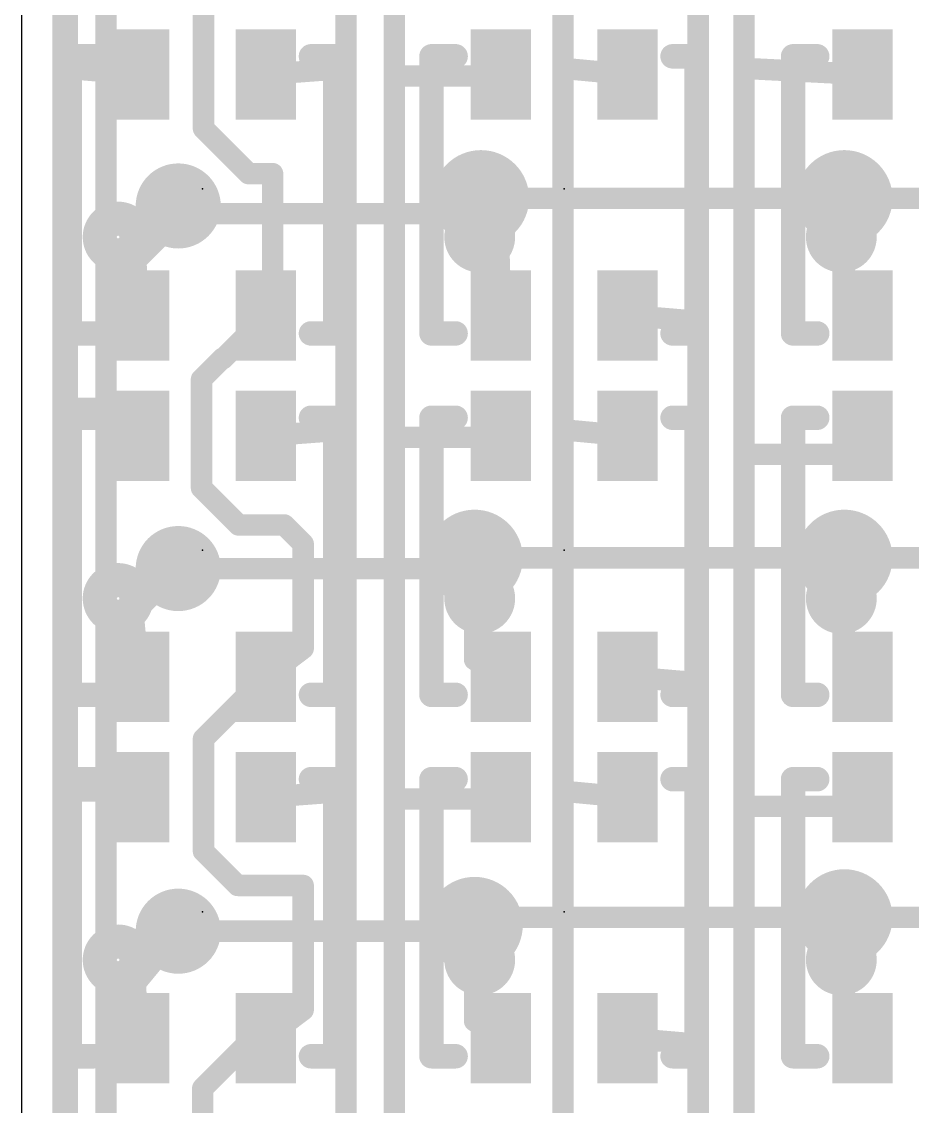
# Model space of a CAD drawing. Extents: x -9.9 to 44.1, y -5.1 to 53.3.
# Drawn here: x 0 to 7.39, y 12.08 to 21.09 of the extents above; entities that cross this region are included whole.
import ezdxf

# ---------------------------------------------------------------- set-up
doc = ezdxf.new("R2010")
doc.units = 0
for name, color, linetype in [('1', 12, 'CONTINUOUS'), ('16', 132, 'CONTINUOUS'), ('18', 110, 'CONTINUOUS'), ('20', 53, 'CONTINUOUS'), ('21', 40, 'CONTINUOUS'), ('23', 40, 'CONTINUOUS'), ('31', 253, 'CONTINUOUS')]:
    doc.layers.add(name, color=color, linetype=linetype)

# ---------------------------------------------------------------- blocks, each defined once
blk = doc.blocks.new('RECT')
blk.add_solid([(-0.5, -0.5), (0.5, -0.5), (-0.5, 0.5), (0.5, 0.5)])
blk = doc.blocks.new('ROUNDV')
at = {"const_width": 0.5}
blk.add_lwpolyline([(0, -0.25, 1), (0, 0.25, 1), (0, -0.25)], format="xyb", dxfattribs=at)

msp = doc.modelspace()

# ---------------------------------------------------------------- linework, layer by layer
at = {"layer": '1', "const_width": 0.1778}
for points in [[(0.378, 23.7), (0.378, 20.7)], [(2.691, 23.7), (2.691, 20.7)], [(5.993, 20.7), (5.993, 23.7)], [(3.0908, 23.6365), (3.0908, 20.6365)], [(4.4917, 23.5839), (4.4917, 20.7)], [(5.612, 21.6), (5.612, 18.6)], [(1.5083, 21.2388), (1.5083, 20.201)], [(0.975, 20.65), (0.378, 20.7)], [(0.378, 20.7), (0.378, 17.877)], [(2.691, 20.7), (2.025, 20.65)], [(2.691, 20.7), (2.691, 17.7)], [(3.0908, 20.6365), (3.0908, 17.6365)], [(3.8865, 20.6365), (3.0908, 20.6365)], [(3.975, 20.65), (3.8865, 20.6365)], [(4.4917, 20.7), (4.4917, 17.7)], [(5.025, 20.65), (4.4917, 20.7)], [(5.993, 20.7), (5.993, 17.653)], [(6.975, 20.65), (5.993, 20.7)], [(1.5083, 20.201), (1.5337, 20.1756)], [(1.5337, 20.1756), (1.5337, 20.1751)], [(1.5337, 20.1751), (1.8827, 19.8261)], [(1.8827, 19.8261), (2.0814, 19.8261)], [(2.0814, 19.8261), (2.0814, 18.7004)], [(1.2733, 19.431), (1.2988, 19.558)], [(3.81, 19.6215), (3.95, 19.4815)], [(6.825, 18.725), (6.825, 19.6215)], [(3.95, 19.4815), (3.975, 18.65)], [(1.2733, 19.431), (0.9462, 19.1039)], [(0.975, 18.65), (0.9462, 19.1039)], [(1.6727, 18.2917), (2.05, 18.669)], [(2.025, 18.65), (2.05, 18.669)], [(2.0814, 18.7004), (2.05, 18.669)], [(5.025, 18.65), (5.612, 18.6)], [(6.975, 18.65), (6.825, 18.725)], [(5.612, 18.6), (5.612, 15.6)], [(1.6645, 18.2917), (1.4917, 18.1189)], [(1.6645, 18.2917), (1.6727, 18.2917)], [(1.4917, 18.1189), (1.4917, 17.2176)], [(0.378, 17.877), (0.378, 14.702)], [(1, 17.877), (0.378, 17.877)], [(0.975, 17.65), (1, 17.877)], [(2.025, 17.65), (2.691, 17.7)], [(2.691, 17.7), (2.691, 14.7)], [(3.975, 17.65), (3.8865, 17.6365)], [(4.4917, 17.7), (4.4917, 14.7)], [(5.025, 17.65), (4.4917, 17.7)], [(5.993, 17.653), (5.993, 17.496)], [(6.975, 17.65), (6.95, 17.496)], [(3.0908, 17.6365), (3.0908, 14.6365)], [(3.8865, 17.6365), (3.0908, 17.6365)], [(5.993, 14.575), (5.993, 17.496)], [(6.95, 17.496), (5.993, 17.496)], [(5.993, 17.496), (5.993, 17.496)], [(1.4917, 17.2176), (1.6645, 17.0448)], [(1.6645, 17.0448), (1.7993, 16.9101)], [(1.7993, 16.9101), (2.1781, 16.9101)], [(2.1781, 16.9101), (2.3354, 16.7527)], [(2.3354, 16.7527), (2.3354, 15.8854)], [(3.7576, 16.637), (3.7576, 15.7925)], [(6.825, 15.7251), (6.825, 16.637)], [(0.9241, 16.1735), (1.2988, 16.5481)], [(0.975, 15.65), (0.9241, 16.1735)], [(2.3354, 15.8854), (2.025, 15.65)], [(3.7576, 15.7925), (3.975, 15.65)], [(6.975, 15.65), (6.825, 15.7251)], [(1.9728, 15.6), (1.5083, 15.1355)], [(1.9728, 15.6), (2.025, 15.65)], [(5.025, 15.65), (5.612, 15.6)], [(5.612, 15.6), (5.612, 12.6)], [(1.5083, 15.1355), (1.5083, 14.201)], [(0.378, 14.702), (0.378, 11.781)], [(1, 14.702), (0.378, 14.702)], [(0.975, 14.65), (1, 14.702)], [(2.025, 14.65), (2.691, 14.7)], [(2.691, 14.7), (2.691, 11.781)], [(4.4917, 14.7), (4.4917, 11.7)], [(5.025, 14.65), (4.4917, 14.7)], [(3.0908, 14.6365), (3.0908, 11.6365)], [(3.8865, 14.6365), (3.0908, 14.6365)], [(3.975, 14.65), (3.8865, 14.6365)], [(6.975, 14.65), (6.95, 14.575)], [(5.993, 14.575), (5.993, 11.684)], [(6.95, 14.575), (5.993, 14.575)], [(1.5083, 14.201), (1.7915, 13.9178)], [(1.7915, 13.9178), (2.3354, 13.9178)], [(2.3354, 13.9178), (2.3354, 12.8854)], [(6.825, 12.7251), (6.825, 13.6525)], [(0.9412, 13.1045), (1.2988, 13.5382)], [(3.7576, 13.589), (3.7576, 12.7925)], [(0.975, 12.65), (0.9412, 13.1045)], [(2.3354, 12.8854), (2.025, 12.65)], [(3.7576, 12.7925), (3.975, 12.65)], [(6.975, 12.65), (6.825, 12.7251)], [(1.9593, 12.6908), (1.5018, 12.2333)], [(2.025, 12.65), (1.9593, 12.6908)], [(5.025, 12.65), (5.612, 12.6)], [(5.612, 12.6), (5.612, 9.6)], [(1.5018, 12.2333), (1.5018, 11.3252)]]:
    msp.add_lwpolyline(points, dxfattribs=at)
at = {"layer": '1', "const_width": 0.0889}
for points in [[(0.3817, 20.7443, 1), (0.3743, 20.6557)], [(0.4224, 20.7, 1), (0.3336, 20.7)], [(0.3336, 20.7, 1), (0.4224, 20.7)], [(0.9713, 20.6057, 1), (0.9787, 20.6943)], [(2.0217, 20.6943, 1), (2.0283, 20.6057)], [(2.7355, 20.7, 1), (2.6466, 20.7)], [(2.6466, 20.7, 1), (2.7355, 20.7)], [(2.6943, 20.6557, 1), (2.6877, 20.7443)], [(3.0908, 20.681, 1), (3.0908, 20.5921)], [(3.1353, 20.6365, 1), (3.0464, 20.6365)], [(3.8798, 20.6804, 1), (3.8932, 20.5926)], [(3.8865, 20.5921, 1), (3.8865, 20.681)], [(3.9817, 20.6061, 1), (3.9683, 20.6939)], [(4.5362, 20.7, 1), (4.4472, 20.7)], [(4.4472, 20.7, 1), (4.5362, 20.7)], [(4.4958, 20.7443, 1), (4.4876, 20.6557)], [(5.0209, 20.6057, 1), (5.0291, 20.6943)], [(5.9953, 20.7444, 1), (5.9907, 20.6556)], [(6.0375, 20.7, 1), (5.9486, 20.7)], [(5.9486, 20.7, 1), (6.0375, 20.7)], [(6.9727, 20.6056, 1), (6.9773, 20.6944)], [(3.0464, 20.6365, 1), (3.1353, 20.6365)], [(1.5397, 20.2325, 1), (1.4769, 20.1696)], [(1.5782, 20.1756, 1), (1.4892, 20.1756)], [(1.5651, 20.2065, 1), (1.5023, 20.1436)], [(1.4638, 20.201, 1), (1.5528, 20.201)], [(1.4892, 20.1751, 1), (1.5782, 20.1751)], [(1.5023, 20.1442, 1), (1.5651, 20.2071)], [(1.8827, 19.8706, 1), (1.8827, 19.7816)], [(1.8512, 19.7947, 1), (1.9141, 19.8575)], [(2.1258, 19.8261, 1), (2.037, 19.8261)], [(2.0814, 19.7816, 1), (2.0814, 19.8706)], [(1.3423, 19.5493, 1), (1.2552, 19.5667)], [(3.8414, 19.6529, 1), (3.7786, 19.5901)], [(6.8694, 19.6215, 1), (6.7805, 19.6215)], [(3.9944, 19.4828, 1), (3.9056, 19.4802)], [(3.9186, 19.4501, 1), (3.9814, 19.5129)], [(1.2298, 19.4397, 1), (1.3169, 19.4223)], [(1.3048, 19.3996, 1), (1.2419, 19.4624)], [(0.9148, 19.1353, 1), (0.9776, 19.0724)], [(0.9906, 19.1067, 1), (0.9019, 19.101)], [(1.9981, 18.6854, 1), (2.0519, 18.6146)], [(2.0186, 18.7004, 1), (2.0814, 18.6376)], [(2.0814, 18.6376, 1), (2.0186, 18.7004)], [(2.0769, 18.6336, 1), (2.0231, 18.7044)], [(2.037, 18.7004, 1), (2.1258, 18.7004)], [(2.1128, 18.669, 1), (2.05, 18.7318)], [(5.0288, 18.6943, 1), (5.0212, 18.6057)], [(6.7805, 18.725, 1), (6.8694, 18.725)], [(6.8448, 18.7648, 1), (6.8051, 18.6853)], [(6.9551, 18.6102, 1), (6.9949, 18.6898)], [(0.9306, 18.6472, 1), (1.0194, 18.6528)], [(3.9306, 18.6487, 1), (4.0194, 18.6513)], [(5.6565, 18.6, 1), (5.5675, 18.6)], [(5.5675, 18.6, 1), (5.6565, 18.6)], [(5.6082, 18.5557, 1), (5.6158, 18.6443)], [(1.6645, 18.3362, 1), (1.6645, 18.2473)], [(1.6413, 18.3231, 1), (1.7041, 18.2603)], [(1.696, 18.2603, 1), (1.6331, 18.3231)], [(1.6727, 18.2473, 1), (1.6727, 18.3362)], [(1.5361, 18.1189, 1), (1.4473, 18.1189)], [(1.4603, 18.1503, 1), (1.5231, 18.0874)], [(0.378, 17.9215, 1), (0.378, 17.8326)], [(0.4224, 17.877, 1), (0.3336, 17.877)], [(0.3336, 17.877, 1), (0.4224, 17.877)], [(1.0442, 17.8721, 1), (0.9558, 17.8819)], [(1, 17.8326, 1), (1, 17.9215)], [(2.0217, 17.6943, 1), (2.0283, 17.6057)], [(2.7355, 17.7, 1), (2.6466, 17.7)], [(2.6466, 17.7, 1), (2.7355, 17.7)], [(2.6943, 17.6557, 1), (2.6877, 17.7443)], [(3.9817, 17.6061, 1), (3.9683, 17.6939)], [(4.5362, 17.7, 1), (4.4472, 17.7)], [(4.4472, 17.7, 1), (4.5362, 17.7)], [(4.4958, 17.7443, 1), (4.4876, 17.6557)], [(5.0209, 17.6057, 1), (5.0291, 17.6943)], [(6.0375, 17.653, 1), (5.9486, 17.653)], [(7.0189, 17.6429, 1), (6.9311, 17.6571)], [(0.9308, 17.6549, 1), (1.0192, 17.6451)], [(3.0908, 17.681, 1), (3.0908, 17.5921)], [(3.1353, 17.6365, 1), (3.0464, 17.6365)], [(3.0464, 17.6365, 1), (3.1353, 17.6365)], [(3.8798, 17.6804, 1), (3.8932, 17.5926)], [(3.8865, 17.5921, 1), (3.8865, 17.681)], [(5.9486, 17.653, 1), (6.0375, 17.653)], [(5.993, 17.5405, 1), (5.993, 17.4516)], [(6.0375, 17.496, 1), (5.9486, 17.496)], [(6.0375, 17.496, 1), (5.9486, 17.496)], [(6.95, 17.4516, 1), (6.95, 17.5405)], [(5.9486, 17.496, 1), (6.0375, 17.496)], [(5.9486, 17.496, 1), (6.0375, 17.496)], [(6.9061, 17.5031, 1), (6.9939, 17.4889)], [(1.5231, 17.2491, 1), (1.4603, 17.1862)], [(1.4473, 17.2176, 1), (1.5362, 17.2176)], [(1.696, 17.0762, 1), (1.6331, 17.0134)], [(1.6331, 17.0134, 1), (1.696, 17.0762)], [(1.7993, 16.9545, 1), (1.7993, 16.8656)], [(1.7679, 16.8786, 1), (1.8307, 16.9415)], [(2.2095, 16.9415, 1), (2.1466, 16.8786)], [(2.1781, 16.8656, 1), (2.1781, 16.9545)], [(2.3798, 16.7527, 1), (2.291, 16.7527)], [(2.304, 16.7213, 1), (2.3668, 16.7841)], [(3.802, 16.637, 1), (3.7131, 16.637)], [(6.8694, 16.637, 1), (6.7805, 16.637)], [(1.3302, 16.5167, 1), (1.2673, 16.5795)], [(0.9684, 16.1778, 1), (0.8799, 16.1692)], [(0.8927, 16.2049, 1), (0.9556, 16.142)], [(2.3623, 15.85, 1), (2.3085, 15.9208)], [(2.291, 15.8854, 1), (2.3798, 15.8854)], [(3.7819, 15.8296, 1), (3.7332, 15.7553)], [(3.7131, 15.7925, 1), (3.802, 15.7925)], [(6.7805, 15.7251, 1), (6.8694, 15.7251)], [(6.8448, 15.7648, 1), (6.8051, 15.6853)], [(0.9308, 15.6457, 1), (1.0192, 15.6543)], [(1.9421, 15.6321, 1), (2.0036, 15.5679)], [(2.0043, 15.5686, 1), (1.9414, 15.6314)], [(1.9981, 15.6854, 1), (2.0519, 15.6146)], [(2.0558, 15.6179, 1), (1.9942, 15.6821)], [(3.9506, 15.6128, 1), (3.9994, 15.6872)], [(5.0288, 15.6943, 1), (5.0212, 15.6057)], [(5.6565, 15.6, 1), (5.5675, 15.6)], [(5.6082, 15.5557, 1), (5.6158, 15.6443)], [(6.9551, 15.6102, 1), (6.9949, 15.6898)], [(5.5675, 15.6, 1), (5.6565, 15.6)], [(1.5528, 15.1355, 1), (1.4638, 15.1355)], [(1.4769, 15.1669, 1), (1.5397, 15.104)], [(0.4224, 14.702, 1), (0.3336, 14.702)], [(0.378, 14.7464, 1), (0.378, 14.6576)], [(1.0401, 14.6827, 1), (0.9599, 14.7213)], [(1, 14.6576, 1), (1, 14.7464)], [(2.7355, 14.7, 1), (2.6466, 14.7)], [(2.6943, 14.6557, 1), (2.6877, 14.7443)], [(4.5362, 14.7, 1), (4.4472, 14.7)], [(4.4958, 14.7443, 1), (4.4876, 14.6557)], [(0.3336, 14.702, 1), (0.4224, 14.702)], [(0.9349, 14.6693, 1), (1.0151, 14.6307)], [(2.0217, 14.6943, 1), (2.0283, 14.6057)], [(2.6466, 14.7, 1), (2.7355, 14.7)], [(3.1353, 14.6365, 1), (3.0464, 14.6365)], [(3.0908, 14.6809, 1), (3.0908, 14.5921)], [(3.0464, 14.6365, 1), (3.1353, 14.6365)], [(3.8798, 14.6804, 1), (3.8932, 14.5926)], [(3.8865, 14.5921, 1), (3.8865, 14.6809)], [(3.9817, 14.6061, 1), (3.9683, 14.6939)], [(4.4472, 14.7, 1), (4.5362, 14.7)], [(5.0209, 14.6057, 1), (5.0291, 14.6943)], [(7.0172, 14.6359, 1), (6.9328, 14.6641)], [(5.993, 14.6195, 1), (5.993, 14.5306)], [(6.0375, 14.575, 1), (5.9486, 14.575)], [(5.9486, 14.575, 1), (6.0375, 14.575)], [(6.9078, 14.5891, 1), (6.9922, 14.5609)], [(6.95, 14.5306, 1), (6.95, 14.6195)], [(1.4638, 14.201, 1), (1.5528, 14.201)], [(1.5397, 14.2325, 1), (1.4769, 14.1696)], [(1.7915, 13.9623, 1), (1.7915, 13.8734)], [(1.7601, 13.8864, 1), (1.823, 13.9492)], [(2.3798, 13.9178, 1), (2.291, 13.9178)], [(2.3354, 13.8734, 1), (2.3354, 13.9623)], [(6.8694, 13.6525, 1), (6.7805, 13.6525)], [(1.333, 13.5099, 1), (1.2645, 13.5665)], [(3.802, 13.589, 1), (3.7131, 13.589)], [(0.9855, 13.1078, 1), (0.8969, 13.1012)], [(0.9069, 13.1327, 1), (0.9755, 13.0762)], [(2.3623, 12.85, 1), (2.3085, 12.9208)], [(2.291, 12.8854, 1), (2.3798, 12.8854)], [(3.7819, 12.8296, 1), (3.7332, 12.7553)], [(3.7131, 12.7925, 1), (3.802, 12.7925)], [(6.8448, 12.7648, 1), (6.8051, 12.6853)], [(0.9307, 12.6467, 1), (1.0193, 12.6533)], [(1.9827, 12.7285, 1), (1.9358, 12.653)], [(1.9907, 12.6593, 1), (1.9278, 12.7222)], [(1.9981, 12.6854, 1), (2.0519, 12.6146)], [(2.0016, 12.6122, 1), (2.0484, 12.6878)], [(3.9506, 12.6128, 1), (3.9994, 12.6872)], [(5.0288, 12.6943, 1), (5.0212, 12.6057)], [(6.7805, 12.7251, 1), (6.8694, 12.7251)], [(6.9551, 12.6102, 1), (6.9949, 12.6898)], [(5.6565, 12.6, 1), (5.5675, 12.6)], [(5.5675, 12.6, 1), (5.6565, 12.6)], [(5.6082, 12.5557, 1), (5.6158, 12.6443)], [(1.4704, 12.2648, 1), (1.5333, 12.2019)], [(1.5463, 12.2333, 1), (1.4574, 12.2333)]]:
    msp.add_lwpolyline(points, format="xyb", dxfattribs=at)
at = {"layer": '16', "const_width": 0.1778}
for points in [[(0.3429, 2.1217), (0.3429, 31.8674)], [(0.6985, 31.2801), (0.6985, 4.9817)], [(1.3369, 19.4945), (1.2988, 19.558)], [(3.81, 19.6215), (3.683, 19.4945)], [(6.825, 19.6215), (3.81, 19.6215)], [(9.825, 19.6215), (6.825, 19.6215)], [(3.683, 19.4945), (1.3369, 19.4945)], [(3.6686, 16.5481), (3.7576, 16.637)], [(6.825, 16.637), (3.7576, 16.637)], [(9.825, 16.637), (6.825, 16.637)], [(3.6686, 16.5481), (1.2988, 16.5481)], [(3.8211, 13.6525), (3.7576, 13.589)], [(6.825, 13.6525), (3.8211, 13.6525)], [(9.825, 13.6525), (6.825, 13.6525)], [(3.7067, 13.5382), (1.2988, 13.5382)], [(3.7067, 13.5382), (3.7576, 13.589)]]:
    msp.add_lwpolyline(points, dxfattribs=at)
at = {"layer": '16', "const_width": 0.0889}
for points in [[(1.3369, 19.5809, 1), (1.2606, 19.5351)], [(3.81, 19.666, 1), (3.81, 19.577)], [(3.8414, 19.5901, 1), (3.7786, 19.6529)], [(6.825, 19.666, 1), (6.825, 19.577)], [(6.825, 19.577, 1), (6.825, 19.666)], [(1.3369, 19.539, 1), (1.3369, 19.4501)], [(1.2987, 19.4716, 1), (1.375, 19.5174)], [(3.6516, 19.5259, 1), (3.7144, 19.4631)], [(3.683, 19.4501, 1), (3.683, 19.539)], [(3.7576, 16.6815, 1), (3.7576, 16.5925)], [(3.789, 16.6056, 1), (3.7261, 16.6684)], [(6.825, 16.6815, 1), (6.825, 16.5925)], [(6.825, 16.5925, 1), (6.825, 16.6815)], [(1.2988, 16.5926, 1), (1.2988, 16.5037)], [(3.6372, 16.5795, 1), (3.7001, 16.5167)], [(3.6686, 16.5037, 1), (3.6686, 16.5926)], [(3.8211, 13.6969, 1), (3.8211, 13.6081)], [(3.8525, 13.6211, 1), (3.7896, 13.6839)], [(6.825, 13.6969, 1), (6.825, 13.6081)], [(6.825, 13.6081, 1), (6.825, 13.6969)], [(1.2988, 13.5826, 1), (1.2988, 13.4938)], [(3.6753, 13.5696, 1), (3.7382, 13.5068)], [(3.7067, 13.4938, 1), (3.7067, 13.5826)], [(3.7261, 13.6204, 1), (3.789, 13.5576)], [(3.789, 13.5576, 1), (3.7261, 13.6204)]]:
    msp.add_lwpolyline(points, format="xyb", dxfattribs=at)
at = {"layer": '20'}
msp.add_line((0, -2.54), (0, 43.46), dxfattribs=at)
at = {"layer": '21', "const_width": 0.2032}
for points in [[(0.4, 18.5), (0.4, 20.8)], [(0.4, 20.8), (0.6, 20.8)], [(2.6, 20.8), (2.4, 20.8)], [(2.6, 18.5), (2.6, 20.8)], [(3.4, 18.5), (3.4, 20.8)], [(3.4, 20.8), (3.6, 20.8)], [(5.6, 20.8), (5.4, 20.8)], [(5.6, 18.5), (5.6, 20.8)], [(6.4, 18.5), (6.4, 20.8)], [(6.4, 20.8), (6.6, 20.8)], [(0.6, 18.5), (0.4, 18.5)], [(2.4, 18.5), (2.6, 18.5)], [(3.6, 18.5), (3.4, 18.5)], [(5.4, 18.5), (5.6, 18.5)], [(6.6, 18.5), (6.4, 18.5)], [(0.4, 15.5), (0.4, 17.8)], [(0.4, 17.8), (0.6, 17.8)], [(2.6, 17.8), (2.4, 17.8)], [(2.6, 15.5), (2.6, 17.8)], [(3.4, 15.5), (3.4, 17.8)], [(3.4, 17.8), (3.6, 17.8)], [(5.6, 17.8), (5.4, 17.8)], [(5.6, 15.5), (5.6, 17.8)], [(6.4, 15.5), (6.4, 17.8)], [(6.4, 17.8), (6.6, 17.8)], [(0.6, 15.5), (0.4, 15.5)], [(2.4, 15.5), (2.6, 15.5)], [(3.6, 15.5), (3.4, 15.5)], [(5.4, 15.5), (5.6, 15.5)], [(6.6, 15.5), (6.4, 15.5)], [(0.4, 12.5), (0.4, 14.8)], [(0.4, 14.8), (0.6, 14.8)], [(2.6, 14.8), (2.4, 14.8)], [(2.6, 12.5), (2.6, 14.8)], [(3.4, 12.5), (3.4, 14.8)], [(3.4, 14.8), (3.6, 14.8)], [(5.6, 14.8), (5.4, 14.8)], [(5.6, 12.5), (5.6, 14.8)], [(6.4, 12.5), (6.4, 14.8)], [(6.4, 14.8), (6.6, 14.8)], [(0.6, 12.5), (0.4, 12.5)], [(2.4, 12.5), (2.6, 12.5)], [(3.6, 12.5), (3.4, 12.5)], [(5.4, 12.5), (5.6, 12.5)], [(6.6, 12.5), (6.4, 12.5)]]:
    msp.add_lwpolyline(points, dxfattribs=at)
at = {"layer": '21'}
for points, const_width in [([(0.4508, 20.8, 1), (0.3492, 20.8)], 0.1016), ([(0.4, 20.8508, 1), (0.4, 20.7492)], 0.1016), ([(0.6, 20.7492, 1), (0.6, 20.8508)], 0.1016), ([(2.4, 20.8508, 1), (2.4, 20.7492)], 0.1016), ([(2.6508, 20.8, 1), (2.5492, 20.8)], 0.1016), ([(2.6, 20.7492, 1), (2.6, 20.8508)], 0.1016), ([(3.4508, 20.8, 1), (3.3492, 20.8)], 0.1016), ([(3.4, 20.8508, 1), (3.4, 20.7492)], 0.1016), ([(3.6, 20.7492, 1), (3.6, 20.8508)], 0.1016), ([(5.4, 20.8508, 1), (5.4, 20.7492)], 0.1016), ([(5.6508, 20.8, 1), (5.5492, 20.8)], 0.1016), ([(5.6, 20.7492, 1), (5.6, 20.8508)], 0.1016), ([(6.4508, 20.8, 1), (6.3492, 20.8)], 0.1016), ([(6.4, 20.8508, 1), (6.4, 20.7492)], 0.1016), ([(6.6, 20.7492, 1), (6.6, 20.8508)], 0.1016), ([(0.8, 19.1586, 1), (0.8, 19.4414, 1), (0.8, 19.1586)], 0.3048), ([(3.8, 19.1586, 1), (3.8, 19.4414, 1), (3.8, 19.1586)], 0.3048), ([(6.8, 19.1586, 1), (6.8, 19.4414, 1), (6.8, 19.1586)], 0.3048), ([(0.4, 18.5508, 1), (0.4, 18.4492)], 0.1016), ([(0.3492, 18.5, 1), (0.4508, 18.5)], 0.1016), ([(0.6, 18.4492, 1), (0.6, 18.5508)], 0.1016), ([(2.4, 18.5508, 1), (2.4, 18.4492)], 0.1016), ([(2.5492, 18.5, 1), (2.6508, 18.5)], 0.1016), ([(2.6, 18.4492, 1), (2.6, 18.5508)], 0.1016), ([(3.4, 18.5508, 1), (3.4, 18.4492)], 0.1016), ([(3.3492, 18.5, 1), (3.4508, 18.5)], 0.1016), ([(3.6, 18.4492, 1), (3.6, 18.5508)], 0.1016), ([(5.4, 18.5508, 1), (5.4, 18.4492)], 0.1016), ([(5.5492, 18.5, 1), (5.6508, 18.5)], 0.1016), ([(5.6, 18.4492, 1), (5.6, 18.5508)], 0.1016), ([(6.4, 18.5508, 1), (6.4, 18.4492)], 0.1016), ([(6.3492, 18.5, 1), (6.4508, 18.5)], 0.1016), ([(6.6, 18.4492, 1), (6.6, 18.5508)], 0.1016), ([(0.4508, 17.8, 1), (0.3492, 17.8)], 0.1016), ([(0.4, 17.8508, 1), (0.4, 17.7492)], 0.1016), ([(0.6, 17.7492, 1), (0.6, 17.8508)], 0.1016), ([(2.4, 17.8508, 1), (2.4, 17.7492)], 0.1016), ([(2.6508, 17.8, 1), (2.5492, 17.8)], 0.1016), ([(2.6, 17.7492, 1), (2.6, 17.8508)], 0.1016), ([(3.4508, 17.8, 1), (3.3492, 17.8)], 0.1016), ([(3.4, 17.8508, 1), (3.4, 17.7492)], 0.1016), ([(3.6, 17.7492, 1), (3.6, 17.8508)], 0.1016), ([(5.4, 17.8508, 1), (5.4, 17.7492)], 0.1016), ([(5.6508, 17.8, 1), (5.5492, 17.8)], 0.1016), ([(5.6, 17.7492, 1), (5.6, 17.8508)], 0.1016), ([(6.4508, 17.8, 1), (6.3492, 17.8)], 0.1016), ([(6.4, 17.8508, 1), (6.4, 17.7492)], 0.1016), ([(6.6, 17.7492, 1), (6.6, 17.8508)], 0.1016), ([(0.8, 16.1586, 1), (0.8, 16.4414, 1), (0.8, 16.1586)], 0.3048), ([(3.8, 16.1586, 1), (3.8, 16.4414, 1), (3.8, 16.1586)], 0.3048), ([(6.8, 16.1586, 1), (6.8, 16.4414, 1), (6.8, 16.1586)], 0.3048), ([(0.4, 15.5508, 1), (0.4, 15.4492)], 0.1016), ([(0.6, 15.4492, 1), (0.6, 15.5508)], 0.1016), ([(2.4, 15.5508, 1), (2.4, 15.4492)], 0.1016), ([(2.6, 15.4492, 1), (2.6, 15.5508)], 0.1016), ([(3.4, 15.5508, 1), (3.4, 15.4492)], 0.1016), ([(3.6, 15.4492, 1), (3.6, 15.5508)], 0.1016), ([(5.4, 15.5508, 1), (5.4, 15.4492)], 0.1016), ([(5.6, 15.4492, 1), (5.6, 15.5508)], 0.1016), ([(6.4, 15.5508, 1), (6.4, 15.4492)], 0.1016), ([(6.6, 15.4492, 1), (6.6, 15.5508)], 0.1016), ([(0.3492, 15.5, 1), (0.4508, 15.5)], 0.1016), ([(2.5492, 15.5, 1), (2.6508, 15.5)], 0.1016), ([(3.3492, 15.5, 1), (3.4508, 15.5)], 0.1016), ([(5.5492, 15.5, 1), (5.6508, 15.5)], 0.1016), ([(6.3492, 15.5, 1), (6.4508, 15.5)], 0.1016), ([(0.4508, 14.8, 1), (0.3492, 14.8)], 0.1016), ([(0.4, 14.8508, 1), (0.4, 14.7492)], 0.1016), ([(0.6, 14.7492, 1), (0.6, 14.8508)], 0.1016), ([(2.4, 14.8508, 1), (2.4, 14.7492)], 0.1016), ([(2.6508, 14.8, 1), (2.5492, 14.8)], 0.1016), ([(2.6, 14.7492, 1), (2.6, 14.8508)], 0.1016), ([(3.4508, 14.8, 1), (3.3492, 14.8)], 0.1016), ([(3.4, 14.8508, 1), (3.4, 14.7492)], 0.1016), ([(3.6, 14.7492, 1), (3.6, 14.8508)], 0.1016), ([(5.4, 14.8508, 1), (5.4, 14.7492)], 0.1016), ([(5.6508, 14.8, 1), (5.5492, 14.8)], 0.1016), ([(5.6, 14.7492, 1), (5.6, 14.8508)], 0.1016), ([(6.4508, 14.8, 1), (6.3492, 14.8)], 0.1016), ([(6.4, 14.8508, 1), (6.4, 14.7492)], 0.1016), ([(6.6, 14.7492, 1), (6.6, 14.8508)], 0.1016), ([(0.8, 13.1586, 1), (0.8, 13.4414, 1), (0.8, 13.1586)], 0.3048), ([(3.8, 13.1586, 1), (3.8, 13.4414, 1), (3.8, 13.1586)], 0.3048), ([(6.8, 13.1586, 1), (6.8, 13.4414, 1), (6.8, 13.1586)], 0.3048), ([(0.4, 12.5508, 1), (0.4, 12.4492)], 0.1016), ([(0.3492, 12.5, 1), (0.4508, 12.5)], 0.1016), ([(0.6, 12.4492, 1), (0.6, 12.5508)], 0.1016), ([(2.4, 12.5508, 1), (2.4, 12.4492)], 0.1016), ([(2.5492, 12.5, 1), (2.6508, 12.5)], 0.1016), ([(2.6, 12.4492, 1), (2.6, 12.5508)], 0.1016), ([(3.4, 12.5508, 1), (3.4, 12.4492)], 0.1016), ([(3.3492, 12.5, 1), (3.4508, 12.5)], 0.1016), ([(3.6, 12.4492, 1), (3.6, 12.5508)], 0.1016), ([(5.4, 12.5508, 1), (5.4, 12.4492)], 0.1016), ([(5.5492, 12.5, 1), (5.6508, 12.5)], 0.1016), ([(5.6, 12.4492, 1), (5.6, 12.5508)], 0.1016), ([(6.4, 12.5508, 1), (6.4, 12.4492)], 0.1016), ([(6.3492, 12.5, 1), (6.4508, 12.5)], 0.1016), ([(6.6, 12.4492, 1), (6.6, 12.5508)], 0.1016)]:
    msp.add_lwpolyline(points, format="xyb", dxfattribs=dict(at, const_width=const_width))
at = {"layer": '23'}
for p in [(1.5, 19.7), (4.5, 19.7), (1.5, 16.7), (4.5, 16.7), (1.5, 13.7), (4.5, 13.7)]:
    msp.add_point(p, dxfattribs=at)

# ---------------------------------------------------------------- block references
at = {"layer": '1', "xscale": 0.75, "yscale": 0.5, "rotation": 90}
for p in [(0.975, 20.65), (2.025, 20.65), (3.975, 20.65), (5.025, 20.65), (6.975, 20.65), (0.975, 18.65), (2.025, 18.65), (3.975, 18.65), (5.025, 18.65), (6.975, 18.65), (0.975, 17.65), (2.025, 17.65), (3.975, 17.65), (5.025, 17.65), (6.975, 17.65), (0.975, 15.65), (2.025, 15.65), (3.975, 15.65), (5.025, 15.65), (6.975, 15.65), (0.975, 14.65), (2.025, 14.65), (3.975, 14.65), (5.025, 14.65), (6.975, 14.65), (0.975, 12.65), (2.025, 12.65), (3.975, 12.65), (5.025, 12.65), (6.975, 12.65)]:
    msp.add_blockref('RECT', p, dxfattribs=at)
at = {"layer": '18'}
for p, xscale, yscale in [((3.81, 19.6215), 0.8001, 0.8001), ((3.81, 19.6215), 0.8001, 0.8001), ((6.825, 19.6215), 0.8001, 0.8001), ((6.825, 19.6215), 0.8001, 0.8001), ((1.2988, 19.558), 0.7064, 0.7064), ((1.2988, 19.558), 0.7064, 0.7064), ((3.7576, 16.637), 0.8001, 0.8001), ((3.7576, 16.637), 0.8001, 0.8001), ((6.825, 16.637), 0.8001, 0.8001), ((6.825, 16.637), 0.8001, 0.8001), ((1.2988, 16.5481), 0.7064, 0.7064), ((1.2988, 16.5481), 0.7064, 0.7064), ((6.825, 13.6525), 0.8001, 0.8001), ((6.825, 13.6525), 0.8001, 0.8001), ((3.7576, 13.589), 0.8001, 0.8001), ((3.7576, 13.589), 0.8001, 0.8001), ((1.2988, 13.5382), 0.7064, 0.7064), ((1.2988, 13.5382), 0.7064, 0.7064)]:
    msp.add_blockref('ROUNDV', p, dxfattribs=dict(at, xscale=xscale, yscale=yscale))
at = {"layer": '31', "xscale": 0.75, "yscale": 0.5, "rotation": 90}
for p in [(0.975, 20.65), (2.025, 20.65), (3.975, 20.65), (5.025, 20.65), (6.975, 20.65), (0.975, 18.65), (2.025, 18.65), (3.975, 18.65), (5.025, 18.65), (6.975, 18.65), (0.975, 17.65), (2.025, 17.65), (3.975, 17.65), (5.025, 17.65), (6.975, 17.65), (0.975, 15.65), (2.025, 15.65), (3.975, 15.65), (5.025, 15.65), (6.975, 15.65), (0.975, 14.65), (2.025, 14.65), (3.975, 14.65), (5.025, 14.65), (6.975, 14.65), (0.975, 12.65), (2.025, 12.65), (3.975, 12.65), (5.025, 12.65), (6.975, 12.65)]:
    msp.add_blockref('RECT', p, dxfattribs=at)

doc.saveas('drawing.dxf')
